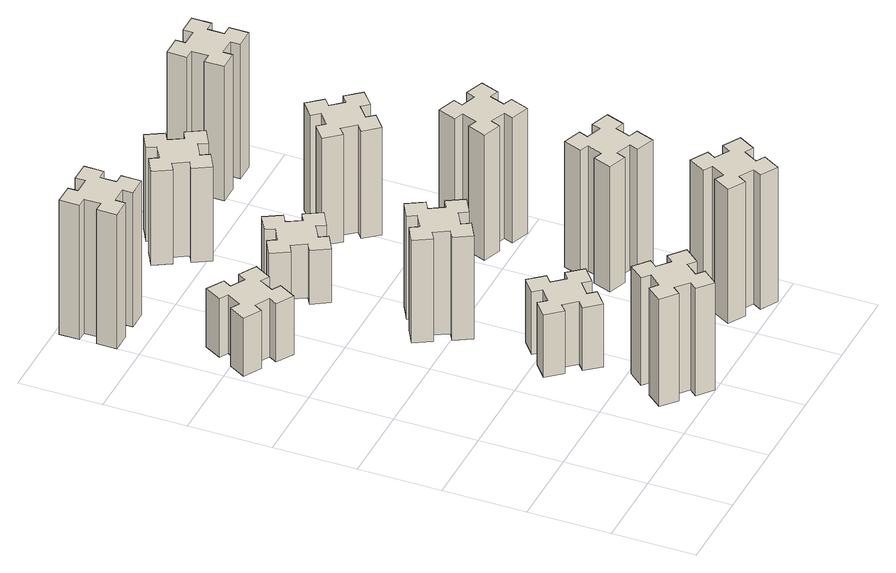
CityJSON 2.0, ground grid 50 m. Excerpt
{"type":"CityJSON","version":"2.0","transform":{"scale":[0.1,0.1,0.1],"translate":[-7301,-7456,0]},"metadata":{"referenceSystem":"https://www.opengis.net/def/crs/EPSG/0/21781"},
"CityObjects":{
"building1":{"type":"Building","attributes":{"class":"1000","function":"1000","usage":"1000","yearOfConstruction":2016,"roofType":"1000","measuredHeight":72,"storeysAboveGround":30,"storeysBelowGround":0},"geometry":[{"type":"Solid","lod":"1","boundaries":[[[[0,1,2,3,4,5,6,7,8,9,10,11,12,13,14,15,16,17,18,19]],[[17,16,20,21]],[[16,15,22,20]],[[15,14,23,22]],[[14,13,24,23]],[[13,12,25,24]],[[12,11,26,25]],[[11,10,27,26]],[[10,9,28,27]],[[9,8,29,28]],[[8,7,30,29]],[[7,6,31,30]],[[6,5,32,31]],[[5,4,33,32]],[[4,3,34,33]],[[3,2,35,34]],[[2,1,36,35]],[[1,0,37,36]],[[0,19,38,37]],[[19,18,39,38]],[[18,17,21,39]],[[24,25,26,27,28,29,30,31,32,33,34,35,36,37,38,39,21,20,22,23]]]]}]},
"building2":{"type":"Building","attributes":{"class":"1000","function":"1000","usage":"1000","yearOfConstruction":2016,"roofType":"1000","measuredHeight":39,"storeysAboveGround":30,"storeysBelowGround":0},"geometry":[{"type":"Solid","lod":"1","boundaries":[[[[40,41,42,43,44,45,46,47,48,49,50,51,52,53,54,55,56,57,58,59]],[[57,56,60,61]],[[56,55,62,60]],[[55,54,63,62]],[[54,53,64,63]],[[53,52,65,64]],[[52,51,66,65]],[[51,50,67,66]],[[50,49,68,67]],[[49,48,69,68]],[[48,47,70,69]],[[47,46,71,70]],[[46,45,72,71]],[[45,44,73,72]],[[44,43,74,73]],[[43,42,75,74]],[[42,41,76,75]],[[41,40,77,76]],[[40,59,78,77]],[[59,58,79,78]],[[58,57,61,79]],[[64,65,66,67,68,69,70,71,72,73,74,75,76,77,78,79,61,60,62,63]]]]}]},
"building3":{"type":"Building","attributes":{"class":"1000","function":"1000","usage":"1000","yearOfConstruction":2016,"roofType":"1000","measuredHeight":90,"storeysAboveGround":30,"storeysBelowGround":0},"geometry":[{"type":"Solid","lod":"1","boundaries":[[[[80,81,82,83,84,85,86,87,88,89,90,91,92,93,94,95,96,97,98,99]],[[97,96,100,101]],[[96,95,102,100]],[[95,94,103,102]],[[94,93,104,103]],[[93,92,105,104]],[[92,91,106,105]],[[91,90,107,106]],[[90,89,108,107]],[[89,88,109,108]],[[88,87,110,109]],[[87,86,111,110]],[[86,85,112,111]],[[85,84,113,112]],[[84,83,114,113]],[[83,82,115,114]],[[82,81,116,115]],[[81,80,117,116]],[[80,99,118,117]],[[99,98,119,118]],[[98,97,101,119]],[[104,105,106,107,108,109,110,111,112,113,114,115,116,117,118,119,101,100,102,103]]]]}]},
"building4":{"type":"Building","attributes":{"class":"1000","function":"1000","usage":"1000","yearOfConstruction":2016,"roofType":"1000","measuredHeight":42,"storeysAboveGround":30,"storeysBelowGround":0},"geometry":[{"type":"Solid","lod":"1","boundaries":[[[[120,121,122,123,124,125,126,127,128,129,130,131,132,133,134,135,136,137,138,139]],[[137,136,140,141]],[[136,135,142,140]],[[135,134,143,142]],[[134,133,144,143]],[[133,132,145,144]],[[132,131,146,145]],[[131,130,147,146]],[[130,129,148,147]],[[129,128,149,148]],[[128,127,150,149]],[[127,126,151,150]],[[126,125,152,151]],[[125,124,153,152]],[[124,123,154,153]],[[123,122,155,154]],[[122,121,156,155]],[[121,120,157,156]],[[120,139,158,157]],[[139,138,159,158]],[[138,137,141,159]],[[144,145,146,147,148,149,150,151,152,153,154,155,156,157,158,159,141,140,142,143]]]]}]},
"building5":{"type":"Building","attributes":{"class":"1000","function":"1000","usage":"1000","yearOfConstruction":2016,"roofType":"1000","measuredHeight":69,"storeysAboveGround":30,"storeysBelowGround":0},"geometry":[{"type":"Solid","lod":"1","boundaries":[[[[160,161,162,163,164,165,166,167,168,169,170,171,172,173,174,175,176,177,178,179]],[[177,176,180,181]],[[176,175,182,180]],[[175,174,183,182]],[[174,173,184,183]],[[173,172,185,184]],[[172,171,186,185]],[[171,170,187,186]],[[170,169,188,187]],[[169,168,189,188]],[[168,167,190,189]],[[167,166,191,190]],[[166,165,192,191]],[[165,164,193,192]],[[164,163,194,193]],[[163,162,195,194]],[[162,161,196,195]],[[161,160,197,196]],[[160,179,198,197]],[[179,178,199,198]],[[178,177,181,199]],[[184,185,186,187,188,189,190,191,192,193,194,195,196,197,198,199,181,180,182,183]]]]}]},
"building6":{"type":"Building","attributes":{"class":"1000","function":"1000","usage":"1000","yearOfConstruction":2016,"roofType":"1000","measuredHeight":36,"storeysAboveGround":30,"storeysBelowGround":0},"geometry":[{"type":"Solid","lod":"1","boundaries":[[[[200,201,202,203,204,205,206,207,208,209,210,211,212,213,214,215,216,217,218,219]],[[217,216,220,221]],[[216,215,222,220]],[[215,214,223,222]],[[214,213,224,223]],[[213,212,225,224]],[[212,211,226,225]],[[211,210,227,226]],[[210,209,228,227]],[[209,208,229,228]],[[208,207,230,229]],[[207,206,231,230]],[[206,205,232,231]],[[205,204,233,232]],[[204,203,234,233]],[[203,202,235,234]],[[202,201,236,235]],[[201,200,237,236]],[[200,219,238,237]],[[219,218,239,238]],[[218,217,221,239]],[[224,225,226,227,228,229,230,231,232,233,234,235,236,237,238,239,221,220,222,223]]]]}]},
"building7":{"type":"Building","attributes":{"class":"1000","function":"1000","usage":"1000","yearOfConstruction":2016,"roofType":"1000","measuredHeight":90,"storeysAboveGround":30,"storeysBelowGround":0},"geometry":[{"type":"Solid","lod":"1","boundaries":[[[[240,241,242,243,244,245,246,247,248,249,250,251,252,253,254,255,256,257,258,259]],[[257,256,260,261]],[[256,255,262,260]],[[255,254,263,262]],[[254,253,264,263]],[[253,252,265,264]],[[252,251,266,265]],[[251,250,267,266]],[[250,249,268,267]],[[249,248,269,268]],[[248,247,270,269]],[[247,246,271,270]],[[246,245,272,271]],[[245,244,273,272]],[[244,243,274,273]],[[243,242,275,274]],[[242,241,276,275]],[[241,240,277,276]],[[240,259,278,277]],[[259,258,279,278]],[[258,257,261,279]],[[264,265,266,267,268,269,270,271,272,273,274,275,276,277,278,279,261,260,262,263]]]]}]},
"building8":{"type":"Building","attributes":{"class":"1000","function":"1000","usage":"1000","yearOfConstruction":2016,"roofType":"1000","measuredHeight":63,"storeysAboveGround":30,"storeysBelowGround":0},"geometry":[{"type":"Solid","lod":"1","boundaries":[[[[280,281,282,283,284,285,286,287,288,289,290,291,292,293,294,295,296,297,298,299]],[[297,296,300,301]],[[296,295,302,300]],[[295,294,303,302]],[[294,293,304,303]],[[293,292,305,304]],[[292,291,306,305]],[[291,290,307,306]],[[290,289,308,307]],[[289,288,309,308]],[[288,287,310,309]],[[287,286,311,310]],[[286,285,312,311]],[[285,284,313,312]],[[284,283,314,313]],[[283,282,315,314]],[[282,281,316,315]],[[281,280,317,316]],[[280,299,318,317]],[[299,298,319,318]],[[298,297,301,319]],[[304,305,306,307,308,309,310,311,312,313,314,315,316,317,318,319,301,300,302,303]]]]}]},
"building9":{"type":"Building","attributes":{"class":"1000","function":"1000","usage":"1000","yearOfConstruction":2016,"roofType":"1000","measuredHeight":84,"storeysAboveGround":30,"storeysBelowGround":0},"geometry":[{"type":"Solid","lod":"1","boundaries":[[[[320,321,322,323,324,325,326,327,328,329,330,331,332,333,334,335,336,337,338,339]],[[337,336,340,341]],[[336,335,342,340]],[[335,334,343,342]],[[334,333,344,343]],[[333,332,345,344]],[[332,331,346,345]],[[331,330,347,346]],[[330,329,348,347]],[[329,328,349,348]],[[328,327,350,349]],[[327,326,351,350]],[[326,325,352,351]],[[325,324,353,352]],[[324,323,354,353]],[[323,322,355,354]],[[322,321,356,355]],[[321,320,357,356]],[[320,339,358,357]],[[339,338,359,358]],[[338,337,341,359]],[[344,345,346,347,348,349,350,351,352,353,354,355,356,357,358,359,341,340,342,343]]]]}]},
"building10":{"type":"Building","attributes":{"class":"1000","function":"1000","usage":"1000","yearOfConstruction":2016,"roofType":"1000","measuredHeight":84,"storeysAboveGround":30,"storeysBelowGround":0},"geometry":[{"type":"Solid","lod":"1","boundaries":[[[[360,361,362,363,364,365,366,367,368,369,370,371,372,373,374,375,376,377,378,379]],[[377,376,380,381]],[[376,375,382,380]],[[375,374,383,382]],[[374,373,384,383]],[[373,372,385,384]],[[372,371,386,385]],[[371,370,387,386]],[[370,369,388,387]],[[369,368,389,388]],[[368,367,390,389]],[[367,366,391,390]],[[366,365,392,391]],[[365,364,393,392]],[[364,363,394,393]],[[363,362,395,394]],[[362,361,396,395]],[[361,360,397,396]],[[360,379,398,397]],[[379,378,399,398]],[[378,377,381,399]],[[384,385,386,387,388,389,390,391,392,393,394,395,396,397,398,399,381,380,382,383]]]]}]},
"building11":{"type":"Building","attributes":{"class":"1000","function":"1000","usage":"1000","yearOfConstruction":2016,"roofType":"1000","measuredHeight":72,"storeysAboveGround":30,"storeysBelowGround":0},"geometry":[{"type":"Solid","lod":"1","boundaries":[[[[400,401,402,403,404,405,406,407,408,409,410,411,412,413,414,415,416,417,418,419]],[[417,416,420,421]],[[416,415,422,420]],[[415,414,423,422]],[[414,413,424,423]],[[413,412,425,424]],[[412,411,426,425]],[[411,410,427,426]],[[410,409,428,427]],[[409,408,429,428]],[[408,407,430,429]],[[407,406,431,430]],[[406,405,432,431]],[[405,404,433,432]],[[404,403,434,433]],[[403,402,435,434]],[[402,401,436,435]],[[401,400,437,436]],[[400,419,438,437]],[[419,418,439,438]],[[418,417,421,439]],[[424,425,426,427,428,429,430,431,432,433,434,435,436,437,438,439,421,420,422,423]]]]}]},
"building12":{"type":"Building","attributes":{"class":"1000","function":"1000","usage":"1000","yearOfConstruction":2016,"roofType":"1000","measuredHeight":90,"storeysAboveGround":30,"storeysBelowGround":0},"geometry":[{"type":"Solid","lod":"1","boundaries":[[[[440,441,442,443,444,445,446,447,448,449,450,451,452,453,454,455,456,457,458,459]],[[457,456,460,461]],[[456,455,462,460]],[[455,454,463,462]],[[454,453,464,463]],[[453,452,465,464]],[[452,451,466,465]],[[451,450,467,466]],[[450,449,468,467]],[[449,448,469,468]],[[448,447,470,469]],[[447,446,471,470]],[[446,445,472,471]],[[445,444,473,472]],[[444,443,474,473]],[[443,442,475,474]],[[442,441,476,475]],[[441,440,477,476]],[[440,459,478,477]],[[459,458,479,478]],[[458,457,461,479]],[[464,465,466,467,468,469,470,471,472,473,474,475,476,477,478,479,461,460,462,463]]]]}]}
},
"vertices":[
[806,193,0],[883,129,0],[844,83,0],[936,6,0],[1013,98,0],[967,136,0],[1032,213,0],[1078,174,0],[1155,266,0],[1063,343,0],[1024,297,0],[948,362,0],[986,408,0],[894,485,0],[817,393,0],[863,354,0],[799,278,0],[753,316,0],[676,224,0],[768,147,0],[799,278,720],[753,316,720],[863,354,720],[817,393,720],[894,485,720],[986,408,720],[948,362,720],[1024,297,720],[1063,343,720],[1155,266,720],[1078,174,720],[1032,213,720],[967,136,720],[1013,98,720],[936,6,720],[844,83,720],[883,129,720],[806,193,720],[768,147,720],[676,224,720],
[346,2367,0],[396,2454,0],[448,2424,0],[508,2528,0],[404,2588,0],[374,2536,0],[287,2586,0],[317,2638,0],[213,2698,0],[153,2594,0],[205,2564,0],[155,2477,0],[103,2507,0],[43,2403,0],[147,2343,0],[177,2395,0],[264,2345,0],[234,2293,0],[338,2233,0],[398,2337,0],[264,2345,390],[234,2293,390],[177,2395,390],[147,2343,390],[43,2403,390],[103,2507,390],[155,2477,390],[205,2564,390],[153,2594,390],[213,2698,390],[317,2638,390],[287,2586,390],[374,2536,390],[404,2588,390],[508,2528,390],[448,2424,390],[396,2454,390],[346,2367,390],[398,2337,390],[338,2233,390],
[65,3355,0],[65,3255,0],[5,3255,0],[5,3135,0],[125,3135,0],[125,3195,0],[225,3195,0],[225,3135,0],[345,3135,0],[345,3255,0],[285,3255,0],[285,3355,0],[345,3355,0],[345,3475,0],[225,3475,0],[225,3415,0],[125,3415,0],[125,3475,0],[5,3475,0],[5,3355,0],[125,3415,900],[125,3475,900],[225,3415,900],[225,3475,900],[345,3475,900],[345,3355,900],[285,3355,900],[285,3255,900],[345,3255,900],[345,3135,900],[225,3135,900],[225,3195,900],[125,3195,900],[125,3135,900],[5,3135,900],[5,3255,900],[65,3255,900],[65,3355,900],[5,3355,900],[5,3475,900],
[883,1002,0],[806,937,0],[768,983,0],[676,906,0],[753,814,0],[799,853,0],[863,776,0],[817,738,0],[894,646,0],[986,723,0],[948,769,0],[1024,833,0],[1063,787,0],[1155,864,0],[1078,956,0],[1032,918,0],[967,994,0],[1013,1033,0],[936,1125,0],[844,1048,0],[967,994,420],[1013,1033,420],[1032,918,420],[1078,956,420],[1155,864,420],[1063,787,420],[1024,833,420],[948,769,420],[986,723,420],[894,646,420],[817,738,420],[863,776,420],[799,853,420],[753,814,420],[676,906,420],[768,983,420],[806,937,420],[883,1002,420],[844,1048,420],[936,1125,420],
[795,1614,0],[845,1527,0],[793,1497,0],[853,1393,0],[957,1453,0],[927,1505,0],[1014,1555,0],[1044,1503,0],[1148,1563,0],[1088,1667,0],[1036,1637,0],[986,1724,0],[1038,1754,0],[978,1858,0],[874,1798,0],[904,1746,0],[817,1696,0],[787,1748,0],[683,1688,0],[743,1584,0],[817,1696,690],[787,1748,690],[904,1746,690],[874,1798,690],[978,1858,690],[1038,1754,690],[986,1724,690],[1036,1637,690],[1088,1667,690],[1148,1563,690],[1044,1503,690],[1014,1555,690],[927,1505,690],[957,1453,690],[853,1393,690],[793,1497,690],[845,1527,690],[795,1614,690],[743,1584,690],[683,1688,690],
[795,2454,0],[845,2367,0],[793,2337,0],[853,2233,0],[957,2293,0],[927,2345,0],[1014,2395,0],[1044,2343,0],[1148,2403,0],[1088,2507,0],[1036,2477,0],[986,2564,0],[1038,2594,0],[978,2698,0],[874,2638,0],[904,2586,0],[817,2536,0],[787,2588,0],[683,2528,0],[743,2424,0],[817,2536,360],[787,2588,360],[904,2586,360],[874,2638,360],[978,2698,360],[1038,2594,360],[986,2564,360],[1036,2477,360],[1088,2507,360],[1148,2403,360],[1044,2343,360],[1014,2395,360],[927,2345,360],[957,2293,360],[853,2233,360],[793,2337,360],[845,2367,360],[795,2454,360],[743,2424,360],[683,2528,360],
[1854,316,0],[1767,366,0],[1797,418,0],[1693,478,0],[1633,374,0],[1685,344,0],[1635,257,0],[1583,287,0],[1523,183,0],[1627,123,0],[1657,175,0],[1744,125,0],[1714,73,0],[1818,13,0],[1878,117,0],[1826,147,0],[1876,234,0],[1928,204,0],[1988,308,0],[1884,368,0],[1876,234,900],[1928,204,900],[1826,147,900],[1878,117,900],[1818,13,900],[1714,73,900],[1744,125,900],[1657,175,900],[1627,123,900],[1523,183,900],[1583,287,900],[1635,257,900],[1685,344,900],[1633,374,900],[1693,478,900],[1797,418,900],[1767,366,900],[1854,316,900],[1884,368,900],[1988,308,900],
[1136,3217,0],[1086,3304,0],[1138,3334,0],[1078,3438,0],[974,3378,0],[1004,3326,0],[917,3276,0],[887,3328,0],[783,3268,0],[843,3164,0],[895,3194,0],[945,3107,0],[893,3077,0],[953,2973,0],[1057,3033,0],[1027,3085,0],[1114,3135,0],[1144,3083,0],[1248,3143,0],[1188,3247,0],[1114,3135,630],[1144,3083,630],[1027,3085,630],[1057,3033,630],[953,2973,630],[893,3077,630],[945,3107,630],[895,3194,630],[843,3164,630],[783,3268,630],[887,3328,630],[917,3276,630],[1004,3326,630],[974,3378,630],[1078,3438,630],[1138,3334,630],[1086,3304,630],[1136,3217,630],[1188,3247,630],[1248,3143,630],
[1671,899,0],[1765,865,0],[1744,809,0],[1857,767,0],[1898,880,0],[1842,901,0],[1876,995,0],[1932,974,0],[1973,1087,0],[1860,1128,0],[1840,1072,0],[1746,1106,0],[1767,1162,0],[1654,1203,0],[1613,1090,0],[1669,1070,0],[1635,976,0],[1579,997,0],[1537,884,0],[1650,843,0],[1635,976,840],[1579,997,840],[1669,1070,840],[1613,1090,840],[1654,1203,840],[1767,1162,840],[1746,1106,840],[1840,1072,840],[1860,1128,840],[1973,1087,840],[1932,974,840],[1876,995,840],[1842,901,840],[1898,880,840],[1857,767,840],[1744,809,840],[1765,865,840],[1671,899,840],[1650,843,840],[1537,884,840],
[1840,1812,0],[1746,1846,0],[1767,1902,0],[1654,1943,0],[1613,1830,0],[1669,1810,0],[1635,1716,0],[1579,1737,0],[1537,1624,0],[1650,1583,0],[1671,1639,0],[1765,1605,0],[1744,1549,0],[1857,1507,0],[1898,1620,0],[1842,1641,0],[1876,1735,0],[1932,1714,0],[1973,1827,0],[1860,1868,0],[1876,1735,840],[1932,1714,840],[1842,1641,840],[1898,1620,840],[1857,1507,840],[1744,1549,840],[1765,1605,840],[1671,1639,840],[1650,1583,840],[1537,1624,840],[1579,1737,840],[1635,1716,840],[1669,1810,840],[1613,1830,840],[1654,1943,840],[1767,1902,840],[1746,1846,840],[1840,1812,840],[1860,1868,840],[1973,1827,840],
[1439,2433,0],[1503,2356,0],[1457,2318,0],[1534,2226,0],[1626,2303,0],[1588,2349,0],[1664,2413,0],[1703,2367,0],[1795,2444,0],[1718,2536,0],[1672,2498,0],[1607,2574,0],[1653,2613,0],[1576,2705,0],[1484,2628,0],[1523,2582,0],[1446,2517,0],[1408,2563,0],[1316,2486,0],[1393,2394,0],[1446,2517,720],[1408,2563,720],[1523,2582,720],[1484,2628,720],[1576,2705,720],[1653,2613,720],[1607,2574,720],[1672,2498,720],[1718,2536,720],[1795,2444,720],[1703,2367,720],[1664,2413,720],[1588,2349,720],[1626,2303,720],[1534,2226,720],[1457,2318,720],[1503,2356,720],[1439,2433,720],[1393,2394,720],[1316,2486,720],
[1605,3195,0],[1705,3195,0],[1705,3135,0],[1825,3135,0],[1825,3255,0],[1765,3255,0],[1765,3355,0],[1825,3355,0],[1825,3475,0],[1705,3475,0],[1705,3415,0],[1605,3415,0],[1605,3475,0],[1485,3475,0],[1485,3355,0],[1545,3355,0],[1545,3255,0],[1485,3255,0],[1485,3135,0],[1605,3135,0],[1545,3255,900],[1485,3255,900],[1545,3355,900],[1485,3355,900],[1485,3475,900],[1605,3475,900],[1605,3415,900],[1705,3415,900],[1705,3475,900],[1825,3475,900],[1825,3355,900],[1765,3355,900],[1765,3255,900],[1825,3255,900],[1825,3135,900],[1705,3135,900],[1705,3195,900],[1605,3195,900],[1605,3135,900],[1485,3135,900]
]}
